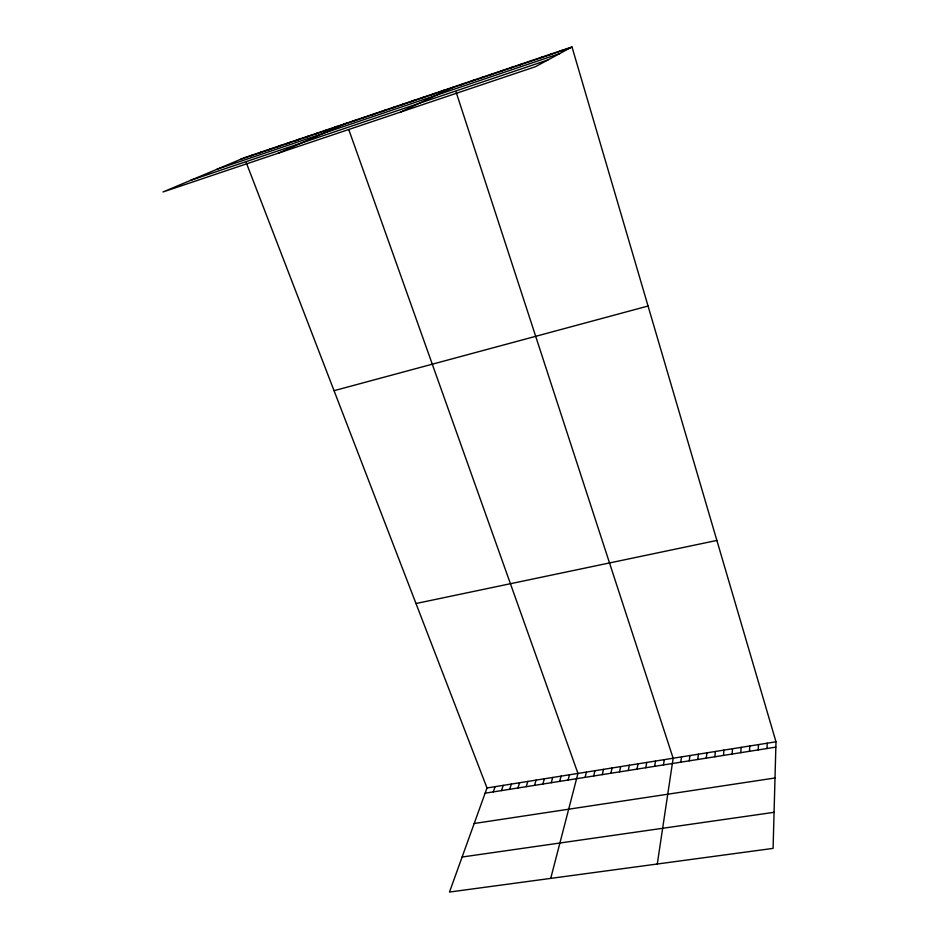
<?xml version="1.0" encoding="UTF-8"?>
<svg xmlns="http://www.w3.org/2000/svg" width="939" height="939" viewBox="0 0 939 939"><rect width="100%" height="100%" fill="white"/><g stroke="black" fill="none" stroke-linecap="round" stroke-linejoin="round"><path stroke-width="1.41" d="M571.992 46.95L535.394 66.728L163.01 191.967L244.363 157.74L571.992 46.95L775.99 741.798L773.09 848.386L449.488 892.05L487.001 787.962L246.264 162.682M767.022 748.512L767.222 743.207M758.243 749.909L758.501 744.592M749.486 751.294L749.803 745.989M740.777 752.667L741.153 747.362M732.103 754.052L732.526 748.747M723.464 755.414L723.946 750.12M714.861 756.775L715.389 751.482M706.292 758.137L706.879 752.843M697.759 759.487L698.393 754.193M689.249 760.836L689.942 755.543M680.787 762.186L681.526 756.893M657.288 864.009L673.146 758.231L456.096 92.034M663.462 764.933L664.307 759.639M654.612 766.33L655.516 761.048M645.797 767.726L646.748 762.445M637.018 769.123L638.027 763.841M628.273 770.508L629.33 765.226M619.564 771.881L620.679 766.611M610.902 773.255L612.064 767.985M602.275 774.628L603.484 769.358M593.671 775.99L594.939 770.719M585.114 777.351L586.429 772.081M550.724 878.388L577.955 773.431L348.78 129.594M568.095 780.039L569.515 774.781M559.644 781.389L561.111 776.13M551.228 782.715L552.742 777.469M542.848 784.042L544.409 778.795M534.491 785.368L536.099 780.121M526.18 786.682L527.835 781.448M517.905 787.997L519.607 782.762M509.654 789.312L511.403 784.065M501.438 790.615L503.234 785.368M493.257 791.906L495.099 786.671M560.067 51.34L561.921 50.354M549.972 54.755L551.897 53.746M539.937 58.148L541.932 57.115M529.936 61.528L532.014 60.472M519.995 64.885L522.143 63.805M510.1 68.23L512.318 67.127M500.252 71.564L502.541 70.437M490.451 74.874L492.811 73.723M480.709 78.172L483.127 76.998M471.002 81.447L473.491 80.261M461.342 84.71L463.901 83.501M400.589 112.07L454.359 86.728M441.612 91.388L444.311 90.132M431.541 94.792L434.299 93.513M421.517 98.184L424.346 96.881M411.552 101.553L414.451 100.227M401.634 104.898L404.592 103.56M391.763 108.243L394.791 106.87M381.938 111.565L385.037 110.168M372.173 114.863L375.33 113.455M362.454 118.15L365.67 116.718M352.782 121.424L356.069 119.969M278.073 153.28L346.503 123.197M333.58 127.915L336.995 126.413M324.049 131.131L327.523 129.617M314.565 134.336L318.098 132.81M305.128 137.528L308.731 135.979M286.395 143.855L290.116 142.27M295.738 140.697L299.4 139.125M277.099 147L280.878 145.392M267.85 150.134L271.688 148.503M249.481 156.344L253.424 154.677M258.648 153.245L262.533 151.602M240.372 159.419L570.208 47.912M217.015 169.255L559.785 53.546M190.805 180.276L548 59.92M334.049 390.683L648.051 306.032M415.989 603.519L716.868 540.441M487.001 787.962L775.99 741.798M485.111 793.197L775.837 747.115M474.195 823.503L775.004 777.985M462.105 857.025L774.076 812.317"/></g></svg>
